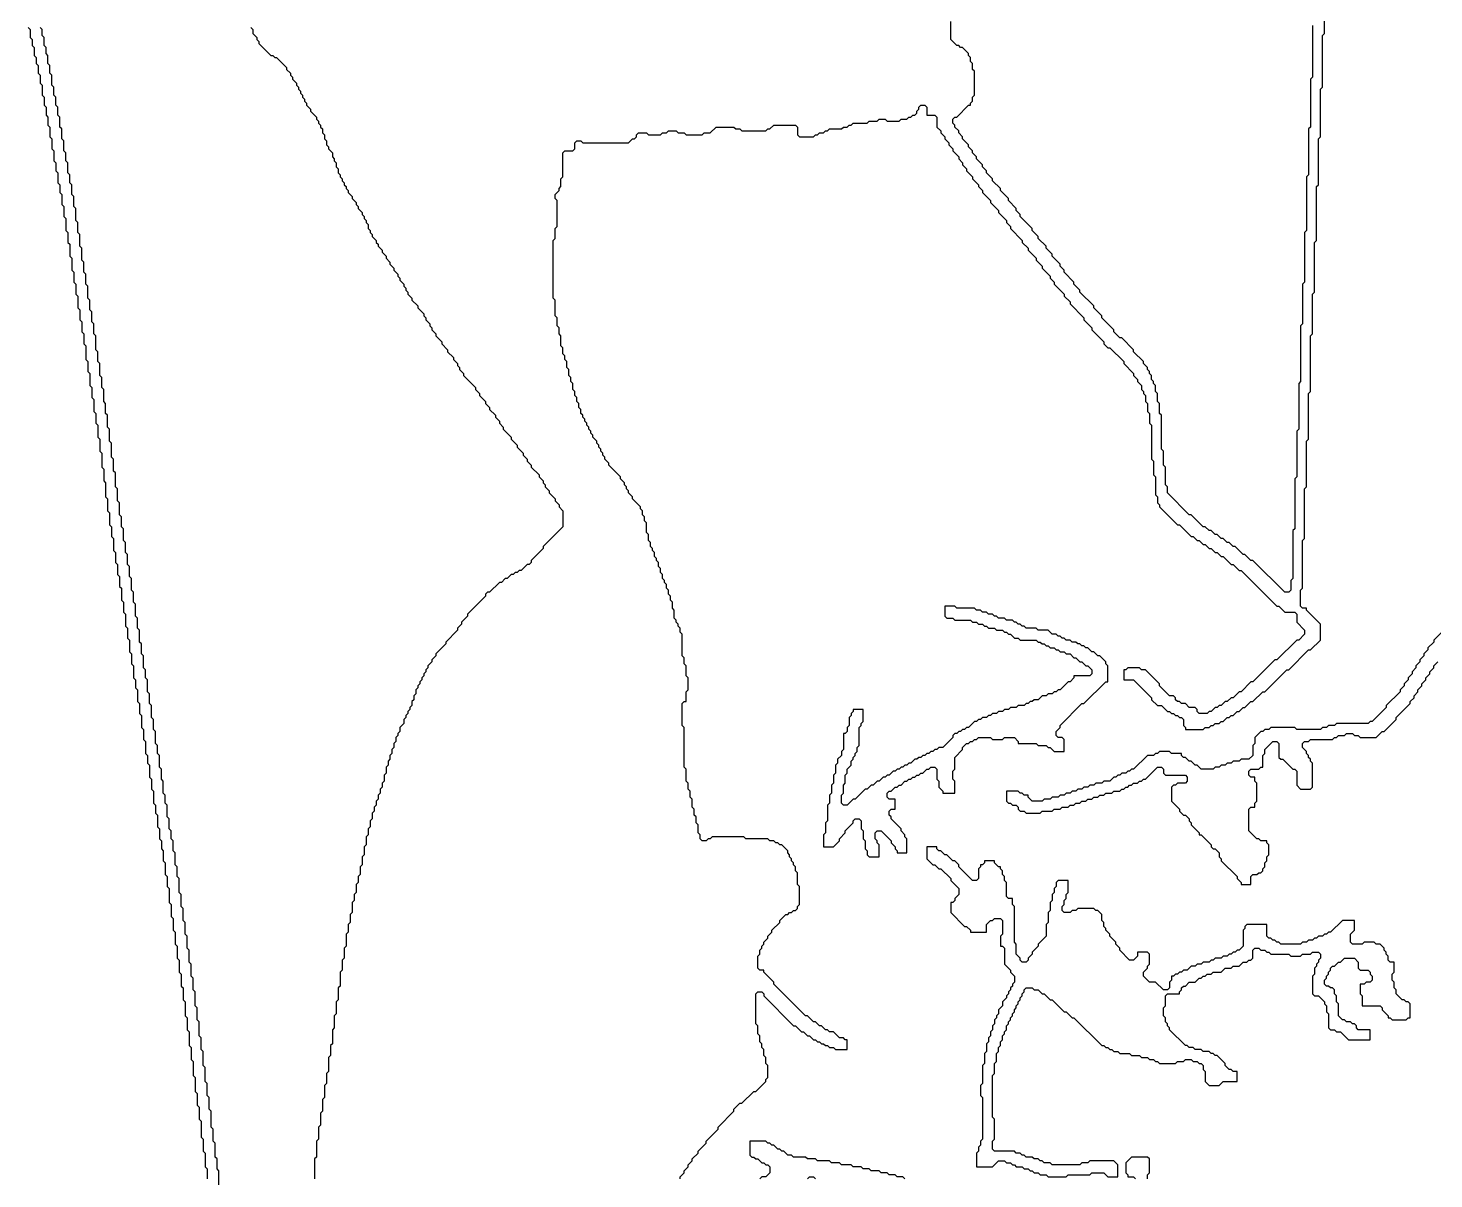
# Model space of a CAD drawing. Header units: metres. Extents: x 0 to 100, y 0 to 127.
# Drawn here: x 58.03 to 75.7, y 20.93 to 35.39 of the extents above; entities that cross this region are included whole.
import ezdxf

# ---------------------------------------------------------------- set-up
doc = ezdxf.new("R2010")
doc.units = ezdxf.units.M

msp = doc.modelspace()

# ---------------------------------------------------------------- linework, layer by layer
for points in [[(66.225, 20.925), (66.225, 20.95), (66.275, 21), (66.275, 21.025), (66.325, 21.075), (66.325, 21.1), (66.375, 21.15), (66.375, 21.175), (66.45, 21.25), (66.45, 21.275), (66.55, 21.375), (66.55, 21.4), (66.7, 21.55), (66.7, 21.575), (66.9, 21.775), (66.9, 21.8), (66.975, 21.875), (67, 21.875), (67.15, 22.025), (67.175, 22.025), (67.3, 22.15), (67.3, 22.175), (67.325, 22.2), (67.325, 22.35), (67.3, 22.375), (67.3, 22.45), (67.275, 22.475), (67.275, 22.55), (67.25, 22.575), (67.25, 22.625), (67.225, 22.65), (67.225, 22.725), (67.2, 22.75), (67.2, 22.85), (67.175, 22.875), (67.175, 23.25), (67.2, 23.275), (67.25, 23.275), (67.275, 23.25), (67.275, 23.225), (67.65, 22.85), (67.675, 22.85), (67.75, 22.775), (67.775, 22.775), (67.825, 22.725), (67.85, 22.725), (67.9, 22.675), (67.925, 22.675), (67.95, 22.65), (67.975, 22.65), (68, 22.625), (68.025, 22.625), (68.05, 22.6), (68.075, 22.6), (68.1, 22.575), (68.15, 22.575), (68.175, 22.55), (68.325, 22.55), (68.325, 22.675), (68.3, 22.675), (68.275, 22.7), (68.225, 22.7), (68.15, 22.775), (68.1, 22.775), (68.075, 22.8), (68.05, 22.8), (68, 22.85), (67.975, 22.85), (67.925, 22.9), (67.9, 22.9), (67.825, 22.975), (67.8, 22.975), (67.4, 23.375), (67.4, 23.4), (67.275, 23.525), (67.275, 23.55), (67.225, 23.55), (67.2, 23.575), (67.2, 23.725), (67.225, 23.75), (67.225, 23.8), (67.25, 23.825), (67.25, 23.85), (67.275, 23.875), (67.275, 23.9), (67.325, 23.95), (67.325, 23.975), (67.375, 24.025), (67.375, 24.05), (67.475, 24.15), (67.475, 24.175), (67.55, 24.25), (67.575, 24.25), (67.6, 24.275), (67.625, 24.275), (67.65, 24.3), (67.675, 24.3), (67.7, 24.325), (67.7, 24.35), (67.725, 24.375), (67.725, 24.6), (67.7, 24.625), (67.7, 24.775), (67.675, 24.8), (67.675, 24.85), (67.65, 24.875), (67.65, 24.9), (67.625, 24.925), (67.625, 24.95), (67.6, 24.975), (67.6, 25), (67.575, 25.025), (67.575, 25.05), (67.5, 25.125), (67.475, 25.125), (67.45, 25.15), (67.425, 25.15), (67.4, 25.175), (67.35, 25.175), (67.325, 25.2), (67.05, 25.2), (67.025, 25.225), (66.625, 25.225), (66.6, 25.2), (66.575, 25.2), (66.55, 25.175), (66.5, 25.175), (66.475, 25.2), (66.475, 25.25), (66.45, 25.275), (66.45, 25.375), (66.425, 25.4), (66.425, 25.475), (66.4, 25.5), (66.4, 25.575), (66.375, 25.6), (66.375, 25.7), (66.35, 25.725), (66.35, 25.8), (66.325, 25.825), (66.325, 25.9), (66.3, 25.925), (66.3, 26.075), (66.275, 26.1), (66.275, 26.6), (66.25, 26.625), (66.25, 26.9), (66.275, 26.925), (66.3, 26.925), (66.3, 27.05), (66.325, 27.075), (66.325, 27.225), (66.3, 27.25), (66.3, 27.375), (66.275, 27.4), (66.275, 27.475), (66.25, 27.5), (66.25, 27.775), (66.225, 27.8), (66.225, 27.85), (66.2, 27.875), (66.2, 27.9), (66.175, 27.925), (66.175, 27.95), (66.15, 27.975), (66.15, 28.075), (66.125, 28.1), (66.125, 28.175), (66.1, 28.2), (66.1, 28.25), (66.075, 28.275), (66.075, 28.325), (66.05, 28.35), (66.05, 28.4), (66.025, 28.425), (66.025, 28.45), (66, 28.475), (66, 28.525), (65.975, 28.55), (65.975, 28.6), (65.95, 28.625), (65.95, 28.675), (65.925, 28.7), (65.925, 28.725), (65.9, 28.75), (65.9, 28.8), (65.875, 28.825), (65.875, 28.85), (65.85, 28.875), (65.85, 28.925), (65.825, 28.95), (65.825, 29.025), (65.8, 29.05), (65.8, 29.175), (65.775, 29.2), (65.775, 29.25), (65.75, 29.275), (65.75, 29.325), (65.725, 29.35), (65.725, 29.375), (65.625, 29.475), (65.625, 29.5), (65.575, 29.55), (65.575, 29.575), (65.55, 29.6), (65.55, 29.625), (65.525, 29.65), (65.525, 29.675), (65.475, 29.725), (65.475, 29.75), (65.325, 29.9), (65.325, 29.925), (65.275, 29.975), (65.275, 30), (65.25, 30.025), (65.25, 30.05), (65.225, 30.075), (65.225, 30.1), (65.2, 30.125), (65.2, 30.15), (65.175, 30.175), (65.175, 30.2), (65.125, 30.25), (65.125, 30.275), (65.1, 30.3), (65.1, 30.325), (65.075, 30.35), (65.075, 30.375), (65.05, 30.4), (65.05, 30.425), (65.025, 30.45), (65.025, 30.475), (65, 30.5), (65, 30.525), (64.975, 30.55), (64.975, 30.6), (64.95, 30.625), (64.95, 30.675), (64.925, 30.7), (64.925, 30.75), (64.9, 30.775), (64.9, 30.825), (64.875, 30.85), (64.875, 30.925), (64.85, 30.95), (64.85, 31), (64.825, 31.025), (64.825, 31.1), (64.8, 31.125), (64.8, 31.2), (64.775, 31.225), (64.775, 31.275), (64.75, 31.3), (64.75, 31.375), (64.725, 31.4), (64.725, 31.525), (64.7, 31.55), (64.7, 31.625), (64.675, 31.65), (64.675, 31.75), (64.65, 31.775), (64.65, 31.975), (64.625, 32), (64.625, 32.725), (64.65, 32.75), (64.65, 32.875), (64.675, 32.9), (64.675, 33.225), (64.65, 33.25), (64.65, 33.3), (64.7, 33.35), (64.7, 33.375), (64.725, 33.4), (64.725, 33.5), (64.75, 33.525), (64.75, 33.825), (64.775, 33.85), (64.875, 33.85), (64.9, 33.875), (64.9, 33.95), (64.925, 33.975), (64.975, 33.975), (65, 33.95), (65.575, 33.95), (65.625, 34), (65.65, 34), (65.675, 34.025), (65.675, 34.05), (65.7, 34.075), (65.8, 34.075), (65.825, 34.05), (65.975, 34.05), (66, 34.075), (66.05, 34.075), (66.075, 34.1), (66.175, 34.1), (66.2, 34.075), (66.275, 34.075), (66.3, 34.05), (66.5, 34.05), (66.525, 34.075), (66.6, 34.075), (66.675, 34.15), (66.9, 34.15), (66.925, 34.125), (66.975, 34.125), (67, 34.1), (67.3, 34.1), (67.325, 34.125), (67.35, 34.125), (67.4, 34.175), (67.675, 34.175), (67.7, 34.15), (67.7, 34.05), (67.725, 34.025), (67.9, 34.025), (67.925, 34.05), (67.95, 34.05), (67.975, 34.075), (68.025, 34.075), (68.05, 34.1), (68.075, 34.1), (68.1, 34.125), (68.25, 34.125), (68.275, 34.15), (68.325, 34.15), (68.35, 34.175), (68.375, 34.175), (68.4, 34.2), (68.575, 34.2), (68.6, 34.225), (68.7, 34.225), (68.725, 34.25), (68.8, 34.25), (68.825, 34.225), (68.975, 34.225), (69, 34.25), (69.075, 34.25), (69.1, 34.275), (69.125, 34.275), (69.15, 34.3), (69.175, 34.3), (69.2, 34.325), (69.2, 34.35), (69.225, 34.375), (69.225, 34.4), (69.25, 34.425), (69.3, 34.425), (69.325, 34.4), (69.325, 34.3), (69.425, 34.3), (69.45, 34.275), (69.45, 34.15), (69.5, 34.1), (69.5, 34.075), (69.55, 34.025), (69.55, 34), (69.6, 33.95), (69.6, 33.925), (69.65, 33.875), (69.65, 33.85), (69.725, 33.775), (69.725, 33.75), (69.775, 33.7), (69.775, 33.675), (69.825, 33.625), (69.825, 33.6), (69.9, 33.525), (69.9, 33.5), (69.975, 33.425), (69.975, 33.4), (70.025, 33.35), (70.025, 33.325), (70.125, 33.225), (70.125, 33.2), (70.225, 33.1), (70.225, 33.075), (70.325, 32.975), (70.325, 32.95), (70.375, 32.9), (70.375, 32.875), (70.525, 32.725), (70.525, 32.7), (70.6, 32.625), (70.6, 32.6), (70.7, 32.5), (70.7, 32.475), (70.775, 32.4), (70.775, 32.375), (70.875, 32.275), (70.875, 32.25), (70.925, 32.2), (70.925, 32.175), (71.05, 32.05), (71.05, 32.025), (71.125, 31.95), (71.125, 31.925), (71.3, 31.75), (71.3, 31.725), (71.4, 31.625), (71.4, 31.6), (71.55, 31.45), (71.55, 31.425), (71.6, 31.375), (71.625, 31.375), (71.8, 31.2), (71.8, 31.175), (71.925, 31.05), (71.925, 31.025), (71.975, 30.975), (71.975, 30.95), (72.025, 30.9), (72.025, 30.85), (72.05, 30.825), (72.05, 30.8), (72.075, 30.775), (72.075, 30.7), (72.1, 30.675), (72.1, 30.575), (72.125, 30.55), (72.125, 30.425), (72.15, 30.4), (72.15, 29.975), (72.175, 29.95), (72.175, 29.775), (72.2, 29.75), (72.2, 29.525), (72.225, 29.5), (72.225, 29.425), (72.25, 29.4), (72.25, 29.375), (72.475, 29.15), (72.5, 29.15), (72.65, 29), (72.675, 29), (72.725, 28.95), (72.75, 28.95), (72.8, 28.9), (72.825, 28.9), (72.875, 28.85), (72.9, 28.85), (72.95, 28.8), (72.975, 28.8), (73.025, 28.75), (73.05, 28.75), (73.15, 28.65), (73.175, 28.65), (73.25, 28.575), (73.275, 28.575), (73.725, 28.125), (73.75, 28.125), (73.825, 28.05), (73.95, 28.05), (73.975, 28.025), (73.975, 27.925), (74.075, 27.825), (74.075, 27.775), (74, 27.7), (73.975, 27.7), (73.725, 27.45), (73.7, 27.45), (73.425, 27.175), (73.4, 27.175), (73.275, 27.05), (73.25, 27.05), (73.175, 26.975), (73.15, 26.975), (73.1, 26.925), (73.075, 26.925), (73.025, 26.875), (73, 26.875), (72.975, 26.85), (72.95, 26.85), (72.9, 26.8), (72.875, 26.8), (72.85, 26.775), (72.75, 26.775), (72.725, 26.8), (72.725, 26.825), (72.7, 26.85), (72.625, 26.85), (72.575, 26.9), (72.525, 26.9), (72.5, 26.925), (72.475, 26.925), (72.45, 26.95), (72.45, 26.975), (72.425, 27), (72.375, 27), (72.25, 27.125), (72.25, 27.15), (72.075, 27.325), (72.025, 27.325), (72, 27.35), (71.85, 27.35), (71.825, 27.325), (71.8, 27.325), (71.8, 27.2), (71.925, 27.2), (72.15, 26.975), (72.15, 26.95), (72.225, 26.875), (72.275, 26.875), (72.35, 26.8), (72.375, 26.8), (72.4, 26.775), (72.425, 26.775), (72.45, 26.75), (72.475, 26.75), (72.5, 26.725), (72.525, 26.725), (72.55, 26.7), (72.55, 26.625), (72.575, 26.6), (72.575, 26.575), (72.8, 26.575), (72.825, 26.6), (72.875, 26.6), (72.9, 26.625), (72.925, 26.625), (72.95, 26.65), (73, 26.65), (73.025, 26.675), (73.05, 26.675), (73.1, 26.725), (73.125, 26.725), (73.15, 26.75), (73.175, 26.75), (73.225, 26.8), (73.25, 26.8), (73.3, 26.85), (73.325, 26.85), (73.4, 26.925), (73.425, 26.925), (73.55, 27.05), (73.575, 27.05), (73.85, 27.325), (73.875, 27.325), (74.125, 27.575), (74.15, 27.575), (74.275, 27.7), (74.275, 27.9), (74.1, 28.075), (74.1, 28.1), (74.05, 28.1), (74.025, 28.125), (74.025, 28.325), (74.05, 28.35), (74.05, 28.95), (74.075, 28.975), (74.075, 29.6), (74.1, 29.625), (74.1, 30.2), (74.125, 30.225), (74.125, 30.8), (74.15, 30.825), (74.15, 31.525), (74.175, 31.55), (74.175, 32.05), (74.2, 32.075), (74.2, 32.7), (74.225, 32.725), (74.225, 33.4), (74.25, 33.425), (74.25, 34), (74.275, 34.025), (74.275, 34.625), (74.3, 34.65), (74.3, 35.3), (74.325, 35.325), (74.325, 36)], [(58.025, 35.4), (58.05, 35.375), (58.05, 35.275), (58.075, 35.25), (58.075, 35.175), (58.1, 35.15), (58.1, 35.05), (58.125, 35.025), (58.125, 34.95), (58.15, 34.925), (58.15, 34.825), (58.175, 34.8), (58.175, 34.7), (58.2, 34.675), (58.2, 34.55), (58.225, 34.525), (58.225, 34.425), (58.25, 34.4), (58.25, 34.3), (58.275, 34.275), (58.275, 34.175), (58.3, 34.15), (58.3, 34.025), (58.325, 34), (58.325, 33.875), (58.35, 33.85), (58.35, 33.725), (58.375, 33.7), (58.375, 33.6), (58.4, 33.575), (58.4, 33.45), (58.425, 33.425), (58.425, 33.325), (58.45, 33.3), (58.45, 33.175), (58.475, 33.15), (58.475, 33.025), (58.5, 33), (58.5, 32.85), (58.525, 32.825), (58.525, 32.7), (58.55, 32.675), (58.55, 32.525), (58.575, 32.5), (58.575, 32.35), (58.6, 32.325), (58.6, 32.2), (58.625, 32.175), (58.625, 32.05), (58.65, 32.025), (58.65, 31.875), (58.675, 31.85), (58.675, 31.725), (58.7, 31.7), (58.7, 31.575), (58.725, 31.55), (58.725, 31.425), (58.75, 31.4), (58.75, 31.225), (58.775, 31.2), (58.775, 31.075), (58.8, 31.05), (58.8, 30.9), (58.825, 30.875), (58.825, 30.75), (58.85, 30.725), (58.85, 30.575), (58.875, 30.55), (58.875, 30.425), (58.9, 30.4), (58.9, 30.25), (58.925, 30.225), (58.925, 30.075), (58.95, 30.05), (58.95, 29.875), (58.975, 29.85), (58.975, 29.7), (59, 29.675), (59, 29.5), (59.025, 29.475), (59.025, 29.325), (59.05, 29.3), (59.05, 29.15), (59.075, 29.125), (59.075, 29), (59.1, 28.975), (59.1, 28.825), (59.125, 28.8), (59.125, 28.675), (59.15, 28.65), (59.15, 28.525), (59.175, 28.5), (59.175, 28.375), (59.2, 28.35), (59.2, 28.2), (59.225, 28.175), (59.225, 28.05), (59.25, 28.025), (59.25, 27.875), (59.275, 27.85), (59.275, 27.725), (59.3, 27.7), (59.3, 27.55), (59.325, 27.525), (59.325, 27.4), (59.35, 27.375), (59.35, 27.225), (59.375, 27.2), (59.375, 27.1), (59.4, 27.075), (59.4, 26.925), (59.425, 26.9), (59.425, 26.775), (59.45, 26.75), (59.45, 26.6), (59.475, 26.575), (59.475, 26.45), (59.5, 26.425), (59.5, 26.275), (59.525, 26.25), (59.525, 26.15), (59.55, 26.125), (59.55, 25.975), (59.575, 25.95), (59.575, 25.825), (59.6, 25.8), (59.6, 25.65), (59.625, 25.625), (59.625, 25.525), (59.65, 25.5), (59.65, 25.35), (59.675, 25.325), (59.675, 25.2), (59.7, 25.175), (59.7, 25.075), (59.725, 25.05), (59.725, 24.925), (59.75, 24.9), (59.75, 24.75), (59.775, 24.725), (59.775, 24.6), (59.8, 24.575), (59.8, 24.4), (59.825, 24.375), (59.825, 24.225), (59.85, 24.2), (59.85, 24.05), (59.875, 24.025), (59.875, 23.875), (59.9, 23.85), (59.9, 23.7), (59.925, 23.675), (59.925, 23.525), (59.95, 23.5), (59.95, 23.35), (59.975, 23.325), (59.975, 23.175), (60, 23.15), (60, 22.975), (60.025, 22.95), (60.025, 22.8), (60.05, 22.775), (60.05, 22.6), (60.075, 22.575), (60.075, 22.425), (60.1, 22.4), (60.1, 22.225), (60.125, 22.2), (60.125, 22.025), (60.15, 22), (60.15, 21.85), (60.175, 21.825), (60.175, 21.675), (60.2, 21.65), (60.2, 21.45), (60.225, 21.425), (60.225, 21.275), (60.25, 21.25), (60.25, 21.075), (60.275, 21.05), (60.275, 20.925)], [(60.425, 20.85), (60.425, 21.025), (60.4, 21.05), (60.4, 21.175), (60.375, 21.2), (60.375, 21.375), (60.35, 21.4), (60.35, 21.55), (60.325, 21.575), (60.325, 21.775), (60.3, 21.8), (60.3, 21.95), (60.275, 21.975), (60.275, 22.125), (60.25, 22.15), (60.25, 22.325), (60.225, 22.35), (60.225, 22.525), (60.2, 22.55), (60.2, 22.7), (60.175, 22.725), (60.175, 22.9), (60.15, 22.925), (60.15, 23.075), (60.125, 23.1), (60.125, 23.275), (60.1, 23.3), (60.1, 23.45), (60.075, 23.475), (60.075, 23.625), (60.05, 23.65), (60.05, 23.8), (60.025, 23.825), (60.025, 23.975), (60, 24), (60, 24.15), (59.975, 24.175), (59.975, 24.325), (59.95, 24.35), (59.95, 24.5), (59.925, 24.525), (59.925, 24.7), (59.9, 24.725), (59.9, 24.85), (59.875, 24.875), (59.875, 25.025), (59.85, 25.05), (59.85, 25.175), (59.825, 25.2), (59.825, 25.3), (59.8, 25.325), (59.8, 25.45), (59.775, 25.475), (59.775, 25.625), (59.75, 25.65), (59.75, 25.75), (59.725, 25.775), (59.725, 25.925), (59.7, 25.95), (59.7, 26.075), (59.675, 26.1), (59.675, 26.25), (59.65, 26.275), (59.65, 26.375), (59.625, 26.4), (59.625, 26.55), (59.6, 26.575), (59.6, 26.7), (59.575, 26.725), (59.575, 26.875), (59.55, 26.9), (59.55, 27.025), (59.525, 27.05), (59.525, 27.2), (59.5, 27.225), (59.5, 27.325), (59.475, 27.35), (59.475, 27.5), (59.45, 27.525), (59.45, 27.65), (59.425, 27.675), (59.425, 27.825), (59.4, 27.85), (59.4, 27.975), (59.375, 28), (59.375, 28.15), (59.35, 28.175), (59.35, 28.3), (59.325, 28.325), (59.325, 28.475), (59.3, 28.5), (59.3, 28.625), (59.275, 28.65), (59.275, 28.775), (59.25, 28.8), (59.25, 28.925), (59.225, 28.95), (59.225, 29.1), (59.2, 29.125), (59.2, 29.25), (59.175, 29.275), (59.175, 29.425), (59.15, 29.45), (59.15, 29.6), (59.125, 29.625), (59.125, 29.8), (59.1, 29.825), (59.1, 29.975), (59.075, 30), (59.075, 30.175), (59.05, 30.2), (59.05, 30.35), (59.025, 30.375), (59.025, 30.525), (59, 30.55), (59, 30.675), (58.975, 30.7), (58.975, 30.85), (58.95, 30.875), (58.95, 31), (58.925, 31.025), (58.925, 31.175), (58.9, 31.2), (58.9, 31.325), (58.875, 31.35), (58.875, 31.525), (58.85, 31.55), (58.85, 31.675), (58.825, 31.7), (58.825, 31.825), (58.8, 31.85), (58.8, 31.975), (58.775, 32), (58.775, 32.15), (58.75, 32.175), (58.75, 32.3), (58.725, 32.325), (58.725, 32.45), (58.7, 32.475), (58.7, 32.625), (58.675, 32.65), (58.675, 32.8), (58.65, 32.825), (58.65, 32.95), (58.625, 32.975), (58.625, 33.125), (58.6, 33.15), (58.6, 33.275), (58.575, 33.3), (58.575, 33.425), (58.55, 33.45), (58.55, 33.55), (58.525, 33.575), (58.525, 33.7), (58.5, 33.725), (58.5, 33.825), (58.475, 33.85), (58.475, 33.975), (58.45, 34), (58.45, 34.125), (58.425, 34.15), (58.425, 34.275), (58.4, 34.3), (58.4, 34.4), (58.375, 34.425), (58.375, 34.525), (58.35, 34.55), (58.35, 34.65), (58.325, 34.675), (58.325, 34.8), (58.3, 34.825), (58.3, 34.925), (58.275, 34.95), (58.275, 35.05), (58.25, 35.075), (58.25, 35.15), (58.225, 35.175), (58.225, 35.275), (58.2, 35.3), (58.2, 35.375), (58.175, 35.4)], [(60.825, 35.4), (60.85, 35.375), (60.85, 35.325), (60.9, 35.275), (60.9, 35.25), (60.925, 35.225), (60.925, 35.2), (61.075, 35.05), (61.1, 35.05), (61.125, 35.025), (61.15, 35.025), (61.275, 34.9), (61.275, 34.875), (61.325, 34.825), (61.325, 34.8), (61.35, 34.775), (61.35, 34.75), (61.4, 34.7), (61.4, 34.675), (61.425, 34.65), (61.425, 34.625), (61.45, 34.6), (61.45, 34.575), (61.475, 34.55), (61.475, 34.525), (61.5, 34.5), (61.5, 34.475), (61.525, 34.45), (61.525, 34.425), (61.575, 34.375), (61.575, 34.35), (61.65, 34.275), (61.65, 34.25), (61.675, 34.225), (61.675, 34.2), (61.7, 34.175), (61.7, 34.15), (61.725, 34.125), (61.725, 34.075), (61.75, 34.05), (61.75, 34), (61.775, 33.975), (61.775, 33.925), (61.8, 33.9), (61.8, 33.875), (61.85, 33.825), (61.85, 33.775), (61.875, 33.75), (61.875, 33.725), (61.9, 33.7), (61.9, 33.65), (61.925, 33.625), (61.925, 33.575), (61.95, 33.55), (61.95, 33.525), (61.975, 33.5), (61.975, 33.475), (62, 33.45), (62, 33.425), (62.025, 33.4), (62.025, 33.375), (62.05, 33.35), (62.05, 33.325), (62.1, 33.275), (62.1, 33.25), (62.15, 33.2), (62.15, 33.175), (62.175, 33.15), (62.175, 33.125), (62.225, 33.075), (62.225, 33.05), (62.25, 33.025), (62.25, 33), (62.275, 32.975), (62.275, 32.95), (62.3, 32.925), (62.3, 32.875), (62.325, 32.85), (62.325, 32.825), (62.35, 32.8), (62.35, 32.775), (62.4, 32.725), (62.4, 32.7), (62.425, 32.675), (62.425, 32.65), (62.475, 32.6), (62.475, 32.575), (62.525, 32.525), (62.525, 32.5), (62.575, 32.45), (62.575, 32.425), (62.625, 32.375), (62.625, 32.35), (62.675, 32.3), (62.675, 32.275), (62.7, 32.25), (62.7, 32.225), (62.75, 32.175), (62.75, 32.15), (62.775, 32.125), (62.775, 32.1), (62.8, 32.075), (62.8, 32.05), (62.85, 32), (62.85, 31.975), (62.925, 31.9), (62.925, 31.875), (63, 31.8), (63, 31.775), (63.025, 31.75), (63.025, 31.725), (63.075, 31.675), (63.075, 31.65), (63.1, 31.625), (63.1, 31.6), (63.15, 31.55), (63.15, 31.525), (63.225, 31.45), (63.225, 31.425), (63.3, 31.35), (63.3, 31.325), (63.375, 31.25), (63.375, 31.225), (63.425, 31.175), (63.425, 31.15), (63.45, 31.125), (63.45, 31.1), (63.5, 31.05), (63.5, 31.025), (63.65, 30.875), (63.65, 30.85), (63.7, 30.8), (63.7, 30.775), (63.775, 30.7), (63.775, 30.675), (63.825, 30.625), (63.825, 30.6), (63.9, 30.525), (63.9, 30.5), (63.95, 30.45), (63.95, 30.425), (64, 30.375), (64, 30.35), (64.1, 30.25), (64.1, 30.225), (64.175, 30.15), (64.175, 30.125), (64.25, 30.05), (64.25, 30.025), (64.3, 29.975), (64.3, 29.95), (64.35, 29.9), (64.35, 29.875), (64.45, 29.775), (64.45, 29.75), (64.5, 29.7), (64.5, 29.675), (64.525, 29.65), (64.525, 29.625), (64.575, 29.575), (64.575, 29.55), (64.65, 29.475), (64.65, 29.45), (64.7, 29.4), (64.7, 29.375), (64.75, 29.325), (64.75, 29.125), (64.5, 28.875), (64.5, 28.85), (64.35, 28.7), (64.35, 28.675), (64.325, 28.65), (64.3, 28.65), (64.225, 28.575), (64.2, 28.575), (64.175, 28.55), (64.15, 28.55), (64.125, 28.525), (64.1, 28.525), (64.05, 28.475), (64.025, 28.475), (63.975, 28.425), (63.95, 28.425), (63.825, 28.3), (63.8, 28.3), (63.775, 28.275), (63.775, 28.25), (63.55, 28.025), (63.55, 28), (63.475, 27.925), (63.475, 27.9), (63.425, 27.85), (63.425, 27.825), (63.275, 27.675), (63.275, 27.65), (63.15, 27.525), (63.15, 27.5), (63.1, 27.45), (63.1, 27.425), (63.05, 27.375), (63.05, 27.35), (63.025, 27.325), (63.025, 27.3), (63, 27.275), (63, 27.25), (62.975, 27.225), (62.975, 27.2), (62.95, 27.175), (62.95, 27.15), (62.925, 27.125), (62.925, 27.1), (62.9, 27.075), (62.9, 27.025), (62.875, 27), (62.875, 26.95), (62.85, 26.925), (62.85, 26.875), (62.825, 26.85), (62.825, 26.825), (62.8, 26.8), (62.8, 26.775), (62.775, 26.75), (62.775, 26.725), (62.75, 26.7), (62.75, 26.65), (62.7, 26.6), (62.7, 26.55), (62.675, 26.525), (62.675, 26.5), (62.65, 26.475), (62.65, 26.425), (62.625, 26.4), (62.625, 26.35), (62.6, 26.325), (62.6, 26.275), (62.575, 26.25), (62.575, 26.2), (62.55, 26.175), (62.55, 26.125), (62.525, 26.1), (62.525, 26.025), (62.5, 26), (62.5, 25.925), (62.475, 25.9), (62.475, 25.85), (62.45, 25.825), (62.45, 25.775), (62.425, 25.75), (62.425, 25.7), (62.4, 25.675), (62.4, 25.625), (62.375, 25.6), (62.375, 25.55), (62.35, 25.525), (62.35, 25.45), (62.325, 25.425), (62.325, 25.35), (62.3, 25.325), (62.3, 25.25), (62.275, 25.225), (62.275, 25.125), (62.25, 25.1), (62.25, 25), (62.225, 24.975), (62.225, 24.875), (62.2, 24.85), (62.2, 24.75), (62.175, 24.725), (62.175, 24.65), (62.15, 24.625), (62.15, 24.525), (62.125, 24.5), (62.125, 24.425), (62.1, 24.4), (62.1, 24.275), (62.075, 24.25), (62.075, 24.15), (62.05, 24.125), (62.05, 24.025), (62.025, 24), (62.025, 23.85), (62, 23.825), (62, 23.7), (61.975, 23.675), (61.975, 23.55), (61.95, 23.525), (61.95, 23.35), (61.925, 23.325), (61.925, 23.175), (61.9, 23.15), (61.9, 23), (61.875, 22.975), (61.875, 22.825), (61.85, 22.8), (61.85, 22.625), (61.825, 22.6), (61.825, 22.475), (61.8, 22.45), (61.8, 22.275), (61.775, 22.25), (61.775, 22.125), (61.75, 22.1), (61.75, 21.95), (61.725, 21.925), (61.725, 21.775), (61.7, 21.75), (61.7, 21.6), (61.675, 21.575), (61.675, 21.425), (61.65, 21.4), (61.65, 21.2), (61.625, 21.175), (61.625, 20.925)], [(74.175, 35.425), (74.175, 34.775), (74.15, 34.75), (74.15, 34.15), (74.125, 34.125), (74.125, 33.55), (74.1, 33.525), (74.1, 32.85), (74.075, 32.825), (74.075, 32.2), (74.05, 32.175), (74.05, 31.675), (74.025, 31.65), (74.025, 30.95), (74, 30.925), (74, 30.35), (73.975, 30.325), (73.975, 29.75), (73.95, 29.725), (73.95, 29.1), (73.925, 29.075), (73.925, 28.475), (73.9, 28.45), (73.9, 28.325), (73.875, 28.3), (73.825, 28.3), (73.425, 28.7), (73.4, 28.7), (73.325, 28.775), (73.3, 28.775), (73.2, 28.875), (73.175, 28.875), (73.125, 28.925), (73.1, 28.925), (73.05, 28.975), (73.025, 28.975), (72.975, 29.025), (72.95, 29.025), (72.9, 29.075), (72.875, 29.075), (72.825, 29.125), (72.8, 29.125), (72.65, 29.275), (72.625, 29.275), (72.35, 29.55), (72.35, 29.625), (72.325, 29.65), (72.325, 29.875), (72.3, 29.9), (72.3, 30.075), (72.275, 30.1), (72.275, 30.525), (72.25, 30.55), (72.25, 30.675), (72.225, 30.7), (72.225, 30.8), (72.2, 30.825), (72.2, 30.9), (72.175, 30.925), (72.175, 30.95), (72.15, 30.975), (72.15, 31.025), (72.125, 31.05), (72.125, 31.075), (72.1, 31.1), (72.1, 31.125), (72.05, 31.175), (72.05, 31.2), (71.925, 31.325), (71.925, 31.35), (71.775, 31.5), (71.75, 31.5), (71.675, 31.575), (71.675, 31.6), (71.525, 31.75), (71.525, 31.775), (71.425, 31.875), (71.425, 31.9), (71.25, 32.075), (71.25, 32.1), (71.175, 32.175), (71.175, 32.2), (71.05, 32.325), (71.05, 32.35), (71, 32.4), (71, 32.425), (70.9, 32.525), (70.9, 32.55), (70.825, 32.625), (70.825, 32.65), (70.725, 32.75), (70.725, 32.775), (70.65, 32.85), (70.65, 32.875), (70.5, 33.025), (70.5, 33.05), (70.45, 33.1), (70.45, 33.125), (70.35, 33.225), (70.35, 33.25), (70.25, 33.35), (70.25, 33.375), (70.15, 33.475), (70.15, 33.5), (70.075, 33.575), (70.075, 33.6), (70.025, 33.65), (70.025, 33.675), (69.95, 33.75), (69.95, 33.775), (69.9, 33.825), (69.9, 33.85), (69.85, 33.9), (69.85, 33.925), (69.775, 34), (69.775, 34.025), (69.725, 34.075), (69.725, 34.1), (69.675, 34.15), (69.675, 34.175), (69.65, 34.2), (69.65, 34.25), (69.675, 34.275), (69.7, 34.275), (69.85, 34.425), (69.875, 34.425), (69.875, 34.45), (69.9, 34.475), (69.9, 34.525), (69.925, 34.55), (69.925, 34.85), (69.9, 34.875), (69.9, 34.95), (69.875, 34.975), (69.875, 35.025), (69.85, 35.05), (69.85, 35.075), (69.775, 35.15), (69.75, 35.15), (69.725, 35.175), (69.7, 35.175), (69.625, 35.25), (69.625, 35.475)], [(76, 28), (75.7, 27.7), (75.7, 27.675), (75.625, 27.6), (75.625, 27.575), (75.575, 27.525), (75.575, 27.5), (75.525, 27.45), (75.525, 27.425), (75.475, 27.375), (75.475, 27.35), (75.425, 27.3), (75.425, 27.275), (75.375, 27.225), (75.375, 27.2), (75.325, 27.15), (75.325, 27.125), (75.275, 27.075), (75.275, 27.05), (75.1, 26.875), (75.1, 26.85), (74.925, 26.675), (74.9, 26.675), (74.875, 26.65), (74.475, 26.65), (74.45, 26.625), (74.375, 26.625), (74.35, 26.6), (74.3, 26.6), (74.275, 26.575), (73.975, 26.575), (73.95, 26.6), (73.65, 26.6), (73.625, 26.575), (73.575, 26.575), (73.55, 26.55), (73.525, 26.55), (73.45, 26.475), (73.45, 26.4), (73.425, 26.375), (73.425, 26.25), (73.375, 26.2), (73.275, 26.2), (73.25, 26.175), (73.175, 26.175), (73.15, 26.15), (73.1, 26.15), (73.075, 26.125), (73.025, 26.125), (73, 26.1), (72.95, 26.1), (72.925, 26.075), (72.775, 26.075), (72.725, 26.125), (72.7, 26.125), (72.65, 26.175), (72.625, 26.175), (72.575, 26.225), (72.55, 26.225), (72.525, 26.25), (72.525, 26.275), (72.4, 26.275), (72.375, 26.3), (72.25, 26.3), (72.225, 26.275), (72.2, 26.275), (72.175, 26.25), (72.1, 26.25), (71.925, 26.075), (71.9, 26.075), (71.875, 26.05), (71.85, 26.05), (71.825, 26.025), (71.775, 26.025), (71.75, 26), (71.725, 26), (71.7, 25.975), (71.675, 25.975), (71.625, 25.925), (71.55, 25.925), (71.525, 25.9), (71.45, 25.9), (71.425, 25.875), (71.375, 25.875), (71.35, 25.85), (71.3, 25.85), (71.275, 25.825), (71.225, 25.825), (71.2, 25.8), (71.15, 25.8), (71.125, 25.775), (71.075, 25.775), (71.05, 25.75), (71, 25.75), (70.975, 25.725), (70.9, 25.725), (70.875, 25.7), (70.8, 25.7), (70.775, 25.675), (70.65, 25.675), (70.6, 25.725), (70.6, 25.75), (70.55, 25.75), (70.525, 25.775), (70.5, 25.775), (70.475, 25.8), (70.325, 25.8), (70.325, 25.675), (70.35, 25.65), (70.375, 25.65), (70.4, 25.625), (70.45, 25.625), (70.475, 25.6), (70.475, 25.575), (70.5, 25.55), (70.55, 25.55), (70.575, 25.525), (70.75, 25.525), (70.775, 25.55), (70.9, 25.55), (70.925, 25.575), (71, 25.575), (71.025, 25.6), (71.1, 25.6), (71.125, 25.625), (71.175, 25.625), (71.2, 25.65), (71.25, 25.65), (71.275, 25.675), (71.325, 25.675), (71.35, 25.7), (71.4, 25.7), (71.425, 25.725), (71.475, 25.725), (71.5, 25.75), (71.55, 25.75), (71.575, 25.775), (71.65, 25.775), (71.675, 25.8), (71.75, 25.8), (71.775, 25.825), (71.8, 25.825), (71.825, 25.85), (71.85, 25.85), (71.875, 25.875), (71.9, 25.875), (71.925, 25.9), (71.975, 25.9), (72, 25.925), (72.025, 25.925), (72.05, 25.95), (72.075, 25.95), (72.225, 26.1), (72.275, 26.1), (72.3, 26.075), (72.3, 26.025), (72.325, 26), (72.575, 26), (72.6, 25.975), (72.6, 25.925), (72.575, 25.9), (72.475, 25.9), (72.45, 25.875), (72.425, 25.875), (72.4, 25.85), (72.4, 25.675), (72.5, 25.575), (72.5, 25.55), (72.55, 25.5), (72.575, 25.5), (72.625, 25.45), (72.625, 25.425), (72.65, 25.4), (72.65, 25.375), (72.75, 25.275), (72.75, 25.25), (72.775, 25.25), (72.9, 25.125), (72.9, 25.1), (72.925, 25.075), (72.95, 25.075), (73, 25.025), (73, 24.975), (73.025, 24.95), (73.025, 24.925), (73.225, 24.725), (73.225, 24.7), (73.275, 24.65), (73.275, 24.625), (73.4, 24.625), (73.4, 24.725), (73.425, 24.75), (73.475, 24.75), (73.5, 24.775), (73.525, 24.775), (73.55, 24.8), (73.55, 24.825), (73.575, 24.85), (73.575, 24.9), (73.6, 24.925), (73.6, 24.975), (73.625, 25), (73.625, 25.125), (73.6, 25.15), (73.6, 25.175), (73.525, 25.175), (73.5, 25.2), (73.475, 25.2), (73.375, 25.3), (73.375, 25.575), (73.4, 25.6), (73.45, 25.6), (73.45, 25.65), (73.475, 25.675), (73.475, 25.9), (73.45, 25.925), (73.45, 25.975), (73.4, 25.975), (73.375, 26), (73.375, 26.05), (73.4, 26.075), (73.5, 26.075), (73.525, 26.1), (73.55, 26.1), (73.55, 26.25), (73.575, 26.275), (73.575, 26.325), (73.675, 26.425), (73.725, 26.425), (73.75, 26.4), (73.75, 26.225), (73.775, 26.2), (73.8, 26.2), (73.925, 26.075), (73.95, 26.075), (73.975, 26.05), (73.975, 25.875), (74.025, 25.825), (74.15, 25.825), (74.175, 25.85), (74.175, 26.15), (74.15, 26.175), (74.15, 26.2), (74.125, 26.225), (74.125, 26.25), (74.1, 26.275), (74.1, 26.3), (74.05, 26.35), (74.05, 26.4), (74.075, 26.425), (74.125, 26.425), (74.15, 26.45), (74.425, 26.45), (74.45, 26.475), (74.475, 26.475), (74.5, 26.5), (74.575, 26.5), (74.6, 26.525), (74.675, 26.525), (74.7, 26.5), (74.75, 26.5), (74.775, 26.475), (74.975, 26.475), (75.05, 26.55), (75.075, 26.55), (75.225, 26.7), (75.225, 26.725), (75.4, 26.9), (75.4, 26.925), (75.45, 26.975), (75.45, 27), (75.5, 27.05), (75.5, 27.075), (75.55, 27.125), (75.55, 27.15), (75.6, 27.2), (75.6, 27.225), (75.65, 27.275), (75.65, 27.3), (75.7, 27.35), (75.7, 27.375), (75.75, 27.425)], [(69.05, 20.925), (69.025, 20.95), (68.95, 20.95), (68.925, 20.975), (68.85, 20.975), (68.825, 21), (68.75, 21), (68.725, 21.025), (68.625, 21.025), (68.6, 21.05), (68.525, 21.05), (68.5, 21.075), (68.4, 21.075), (68.375, 21.1), (68.25, 21.1), (68.225, 21.125), (68.125, 21.125), (68.1, 21.15), (67.95, 21.15), (67.925, 21.175), (67.825, 21.175), (67.8, 21.2), (67.65, 21.2), (67.625, 21.225), (67.575, 21.225), (67.525, 21.275), (67.5, 21.275), (67.475, 21.3), (67.45, 21.3), (67.4, 21.35), (67.375, 21.35), (67.35, 21.375), (67.325, 21.375), (67.3, 21.4), (67.1, 21.4), (67.1, 21.225), (67.125, 21.2), (67.15, 21.2), (67.175, 21.175), (67.2, 21.175), (67.25, 21.125), (67.275, 21.125), (67.3, 21.1), (67.325, 21.1), (67.35, 21.075), (67.35, 21), (67.3, 20.95), (67.25, 20.95), (67.225, 20.925)], [(72.1, 20.925), (72.1, 20.975), (72.125, 21), (72.125, 21.175), (72.1, 21.2), (71.9, 21.2), (71.825, 21.125), (71.825, 21), (71.85, 20.975), (71.85, 20.95), (71.925, 20.95), (71.95, 20.925)], [(67.825, 20.925), (67.85, 20.95), (67.9, 20.95), (67.925, 20.925)]]:
    msp.add_lwpolyline(points)
for points in [[(69.55, 28.125), (69.55, 28), (69.575, 27.975), (69.65, 27.975), (69.675, 27.95), (69.875, 27.95), (69.9, 27.925), (69.95, 27.925), (69.975, 27.9), (70.025, 27.9), (70.05, 27.875), (70.075, 27.875), (70.1, 27.85), (70.175, 27.85), (70.2, 27.825), (70.275, 27.825), (70.3, 27.8), (70.325, 27.8), (70.35, 27.775), (70.375, 27.775), (70.425, 27.725), (70.475, 27.725), (70.5, 27.7), (70.7, 27.7), (70.725, 27.675), (70.75, 27.675), (70.775, 27.65), (70.8, 27.65), (70.825, 27.625), (70.85, 27.625), (70.875, 27.6), (70.925, 27.6), (70.95, 27.575), (70.975, 27.575), (71, 27.55), (71.05, 27.55), (71.075, 27.525), (71.125, 27.525), (71.175, 27.475), (71.2, 27.475), (71.25, 27.425), (71.275, 27.425), (71.325, 27.375), (71.35, 27.375), (71.4, 27.325), (71.4, 27.275), (71.375, 27.25), (71.175, 27.25), (71.175, 27.225), (71.125, 27.175), (71.1, 27.175), (71, 27.075), (70.975, 27.075), (70.95, 27.05), (70.925, 27.05), (70.9, 27.025), (70.85, 27.025), (70.825, 27), (70.775, 27), (70.725, 26.95), (70.675, 26.95), (70.65, 26.925), (70.625, 26.925), (70.6, 26.9), (70.575, 26.9), (70.55, 26.875), (70.475, 26.875), (70.45, 26.85), (70.375, 26.85), (70.35, 26.825), (70.3, 26.825), (70.275, 26.8), (70.225, 26.8), (70.2, 26.775), (70.15, 26.775), (70.125, 26.75), (70.1, 26.75), (70.075, 26.725), (70.025, 26.725), (70, 26.7), (69.975, 26.7), (69.95, 26.675), (69.925, 26.675), (69.85, 26.6), (69.825, 26.6), (69.8, 26.575), (69.775, 26.575), (69.75, 26.55), (69.725, 26.55), (69.7, 26.525), (69.675, 26.525), (69.65, 26.5), (69.65, 26.475), (69.525, 26.35), (69.475, 26.35), (69.45, 26.325), (69.425, 26.325), (69.4, 26.3), (69.375, 26.3), (69.35, 26.275), (69.325, 26.275), (69.3, 26.25), (69.275, 26.25), (69.25, 26.225), (69.225, 26.225), (69.2, 26.2), (69.175, 26.2), (69.125, 26.15), (69.1, 26.15), (69.075, 26.125), (69.05, 26.125), (69.025, 26.1), (69, 26.1), (68.975, 26.075), (68.95, 26.075), (68.925, 26.05), (68.9, 26.05), (68.85, 26), (68.825, 26), (68.8, 25.975), (68.775, 25.975), (68.725, 25.925), (68.7, 25.925), (68.65, 25.875), (68.625, 25.875), (68.575, 25.825), (68.55, 25.825), (68.425, 25.7), (68.4, 25.7), (68.325, 25.625), (68.275, 25.625), (68.25, 25.65), (68.25, 25.75), (68.275, 25.775), (68.275, 25.875), (68.3, 25.9), (68.3, 26), (68.325, 26.025), (68.325, 26.075), (68.375, 26.125), (68.375, 26.175), (68.4, 26.2), (68.4, 26.225), (68.425, 26.25), (68.425, 26.275), (68.45, 26.3), (68.45, 26.35), (68.475, 26.375), (68.475, 26.6), (68.5, 26.625), (68.5, 26.65), (68.525, 26.675), (68.525, 26.825), (68.4, 26.825), (68.4, 26.8), (68.375, 26.775), (68.375, 26.75), (68.35, 26.725), (68.35, 26.625), (68.325, 26.6), (68.325, 26.55), (68.3, 26.525), (68.275, 26.525), (68.275, 26.325), (68.25, 26.3), (68.25, 26.25), (68.2, 26.2), (68.2, 26.15), (68.175, 26.125), (68.175, 26.025), (68.15, 26), (68.15, 25.9), (68.125, 25.875), (68.125, 25.775), (68.1, 25.75), (68.1, 25.65), (68.075, 25.625), (68.075, 25.425), (68.05, 25.4), (68.05, 25.275), (68.025, 25.25), (68.025, 25.1), (68.15, 25.1), (68.225, 25.175), (68.225, 25.2), (68.3, 25.275), (68.3, 25.3), (68.4, 25.4), (68.4, 25.425), (68.425, 25.45), (68.475, 25.45), (68.5, 25.425), (68.5, 25.325), (68.525, 25.3), (68.525, 25.2), (68.55, 25.175), (68.55, 25.075), (68.575, 25.05), (68.575, 25), (68.6, 24.975), (68.725, 24.975), (68.725, 25.125), (68.7, 25.15), (68.7, 25.175), (68.675, 25.2), (68.675, 25.275), (68.7, 25.3), (68.75, 25.3), (68.875, 25.175), (68.875, 25.15), (68.925, 25.1), (68.925, 25.075), (68.95, 25.05), (68.95, 25.025), (69.075, 25.025), (69.075, 25.2), (69.05, 25.225), (69.05, 25.25), (69, 25.3), (69, 25.325), (68.875, 25.45), (68.875, 25.475), (68.85, 25.5), (68.85, 25.55), (68.875, 25.575), (68.925, 25.575), (68.925, 25.7), (68.85, 25.7), (68.825, 25.725), (68.825, 25.775), (68.85, 25.8), (68.875, 25.8), (68.925, 25.85), (68.95, 25.85), (68.975, 25.875), (69, 25.875), (69.05, 25.925), (69.075, 25.925), (69.1, 25.95), (69.125, 25.95), (69.15, 25.975), (69.175, 25.975), (69.2, 26), (69.225, 26), (69.25, 26.025), (69.275, 26.025), (69.325, 26.075), (69.35, 26.075), (69.375, 26.1), (69.425, 26.1), (69.45, 26.075), (69.45, 25.95), (69.475, 25.925), (69.475, 25.85), (69.525, 25.8), (69.525, 25.775), (69.675, 25.775), (69.675, 25.925), (69.65, 25.95), (69.65, 26.05), (69.675, 26.075), (69.675, 26.225), (69.775, 26.325), (69.775, 26.35), (69.825, 26.4), (69.85, 26.4), (69.875, 26.425), (69.9, 26.425), (69.925, 26.45), (69.95, 26.45), (69.975, 26.475), (70.125, 26.475), (70.15, 26.45), (70.275, 26.45), (70.3, 26.475), (70.425, 26.475), (70.475, 26.425), (70.475, 26.4), (70.7, 26.4), (70.725, 26.375), (70.825, 26.375), (70.85, 26.35), (70.875, 26.35), (70.925, 26.3), (71.05, 26.3), (71.05, 26.45), (71.025, 26.475), (70.975, 26.475), (70.95, 26.5), (70.95, 26.55), (71, 26.6), (71, 26.625), (71.275, 26.9), (71.3, 26.9), (71.575, 27.175), (71.6, 27.175), (71.6, 27.375), (71.575, 27.4), (71.575, 27.425), (71.5, 27.5), (71.475, 27.5), (71.425, 27.55), (71.4, 27.55), (71.35, 27.6), (71.325, 27.6), (71.3, 27.625), (71.275, 27.625), (71.25, 27.65), (71.225, 27.65), (71.2, 27.675), (71.15, 27.675), (71.125, 27.7), (71.075, 27.7), (71.05, 27.725), (71.025, 27.725), (71, 27.75), (70.975, 27.75), (70.95, 27.775), (70.9, 27.775), (70.85, 27.825), (70.725, 27.825), (70.7, 27.85), (70.575, 27.85), (70.55, 27.875), (70.525, 27.875), (70.5, 27.9), (70.475, 27.9), (70.45, 27.925), (70.425, 27.925), (70.4, 27.95), (70.325, 27.95), (70.3, 27.975), (70.225, 27.975), (70.2, 28), (70.175, 28), (70.15, 28.025), (70.1, 28.025), (70.075, 28.05), (70.025, 28.05), (70, 28.075), (69.95, 28.075), (69.925, 28.1), (69.7, 28.1), (69.675, 28.125)], [(69.325, 25.1), (69.325, 24.95), (69.4, 24.875), (69.425, 24.875), (69.475, 24.825), (69.5, 24.825), (69.625, 24.7), (69.625, 24.675), (69.725, 24.575), (69.725, 24.5), (69.675, 24.45), (69.675, 24.425), (69.65, 24.4), (69.625, 24.4), (69.625, 24.275), (69.8, 24.1), (69.825, 24.1), (69.875, 24.05), (69.875, 24.025), (70.075, 24.025), (70.075, 24.125), (70.125, 24.175), (70.15, 24.175), (70.175, 24.2), (70.25, 24.2), (70.275, 24.175), (70.275, 24), (70.25, 23.975), (70.25, 23.85), (70.275, 23.85), (70.3, 23.825), (70.3, 23.625), (70.375, 23.55), (70.375, 23.525), (70.425, 23.475), (70.425, 23.4), (70.4, 23.375), (70.4, 23.35), (70.375, 23.325), (70.375, 23.3), (70.35, 23.275), (70.35, 23.25), (70.325, 23.225), (70.325, 23.2), (70.275, 23.15), (70.275, 23.1), (70.225, 23.05), (70.225, 23), (70.2, 22.975), (70.2, 22.95), (70.175, 22.925), (70.175, 22.875), (70.15, 22.85), (70.15, 22.8), (70.125, 22.775), (70.125, 22.725), (70.1, 22.7), (70.1, 22.65), (70.075, 22.625), (70.075, 22.525), (70.05, 22.5), (70.05, 22.375), (70.025, 22.35), (70.025, 22.125), (70, 22.1), (70, 21.975), (70.025, 21.95), (70.025, 21.425), (70, 21.4), (70, 21.35), (69.975, 21.325), (69.975, 21.275), (69.95, 21.25), (69.95, 21.075), (70.15, 21.075), (70.225, 21.15), (70.3, 21.15), (70.325, 21.125), (70.375, 21.125), (70.4, 21.1), (70.425, 21.1), (70.45, 21.075), (70.525, 21.075), (70.55, 21.05), (70.6, 21.05), (70.625, 21.025), (70.65, 21.025), (70.675, 21), (70.725, 21), (70.75, 20.975), (70.825, 20.975), (70.85, 20.95), (71.075, 20.95), (71.1, 20.975), (71.375, 20.975), (71.4, 21), (71.55, 21), (71.6, 20.95), (71.725, 20.95), (71.725, 21.1), (71.675, 21.15), (71.375, 21.15), (71.35, 21.125), (71.275, 21.125), (71.25, 21.1), (70.9, 21.1), (70.875, 21.125), (70.8, 21.125), (70.775, 21.15), (70.75, 21.15), (70.725, 21.175), (70.675, 21.175), (70.65, 21.2), (70.575, 21.2), (70.55, 21.225), (70.525, 21.225), (70.5, 21.25), (70.45, 21.25), (70.425, 21.275), (70.175, 21.275), (70.15, 21.3), (70.15, 21.4), (70.175, 21.425), (70.175, 21.675), (70.15, 21.7), (70.15, 22.225), (70.175, 22.25), (70.175, 22.375), (70.2, 22.4), (70.2, 22.5), (70.225, 22.525), (70.225, 22.575), (70.25, 22.6), (70.25, 22.65), (70.275, 22.675), (70.275, 22.725), (70.3, 22.75), (70.3, 22.775), (70.325, 22.8), (70.325, 22.85), (70.35, 22.875), (70.35, 22.9), (70.375, 22.925), (70.375, 22.95), (70.4, 22.975), (70.4, 23), (70.425, 23.025), (70.425, 23.05), (70.45, 23.075), (70.45, 23.1), (70.475, 23.125), (70.475, 23.15), (70.5, 23.175), (70.5, 23.2), (70.525, 23.225), (70.525, 23.25), (70.55, 23.275), (70.55, 23.3), (70.575, 23.325), (70.65, 23.325), (70.675, 23.3), (70.725, 23.3), (70.775, 23.25), (70.8, 23.25), (70.875, 23.175), (70.9, 23.175), (71.05, 23.025), (71.075, 23.025), (71.15, 22.95), (71.175, 22.95), (71.525, 22.6), (71.55, 22.6), (71.575, 22.575), (71.6, 22.575), (71.625, 22.55), (71.65, 22.55), (71.675, 22.525), (71.725, 22.525), (71.75, 22.5), (71.875, 22.5), (71.9, 22.475), (72, 22.475), (72.025, 22.45), (72.1, 22.45), (72.125, 22.425), (72.175, 22.425), (72.2, 22.4), (72.225, 22.4), (72.25, 22.375), (72.45, 22.375), (72.475, 22.4), (72.55, 22.4), (72.575, 22.425), (72.65, 22.425), (72.675, 22.4), (72.725, 22.4), (72.75, 22.375), (72.775, 22.375), (72.8, 22.35), (72.8, 22.3), (72.825, 22.275), (72.825, 22.15), (72.875, 22.1), (73, 22.1), (73.05, 22.15), (73.225, 22.15), (73.225, 22.275), (73.175, 22.275), (73.15, 22.3), (73.125, 22.3), (73.075, 22.35), (73.075, 22.375), (72.975, 22.475), (72.95, 22.475), (72.925, 22.5), (72.9, 22.5), (72.875, 22.525), (72.8, 22.525), (72.775, 22.55), (72.7, 22.55), (72.675, 22.575), (72.625, 22.575), (72.6, 22.6), (72.575, 22.6), (72.375, 22.8), (72.375, 22.825), (72.35, 22.85), (72.35, 22.875), (72.325, 22.9), (72.325, 22.95), (72.3, 22.975), (72.3, 23.075), (72.325, 23.1), (72.325, 23.225), (72.35, 23.25), (72.5, 23.25), (72.5, 23.275), (72.525, 23.3), (72.525, 23.325), (72.55, 23.35), (72.575, 23.35), (72.625, 23.4), (72.7, 23.4), (72.75, 23.45), (72.775, 23.45), (72.8, 23.475), (72.825, 23.475), (72.85, 23.5), (72.9, 23.5), (72.925, 23.525), (73.025, 23.525), (73.075, 23.575), (73.15, 23.575), (73.175, 23.6), (73.25, 23.6), (73.3, 23.65), (73.35, 23.65), (73.375, 23.675), (73.4, 23.675), (73.425, 23.7), (73.425, 23.8), (73.45, 23.825), (73.5, 23.825), (73.525, 23.8), (73.575, 23.8), (73.6, 23.775), (73.625, 23.775), (73.65, 23.75), (73.875, 23.75), (73.9, 23.725), (74.025, 23.725), (74.05, 23.75), (74.15, 23.75), (74.175, 23.775), (74.25, 23.775), (74.275, 23.75), (74.275, 23.7), (74.25, 23.675), (74.25, 23.65), (74.225, 23.625), (74.225, 23.6), (74.2, 23.575), (74.2, 23.5), (74.175, 23.475), (74.175, 23.25), (74.2, 23.225), (74.25, 23.225), (74.325, 23.15), (74.325, 23.125), (74.35, 23.1), (74.35, 23.025), (74.375, 23), (74.375, 22.825), (74.4, 22.8), (74.45, 22.8), (74.475, 22.775), (74.525, 22.775), (74.625, 22.675), (74.9, 22.675), (74.9, 22.8), (74.75, 22.8), (74.725, 22.825), (74.725, 22.85), (74.7, 22.875), (74.675, 22.875), (74.65, 22.9), (74.6, 22.9), (74.575, 22.925), (74.55, 22.925), (74.5, 22.975), (74.5, 23.125), (74.475, 23.15), (74.475, 23.225), (74.45, 23.25), (74.45, 23.3), (74.425, 23.325), (74.4, 23.325), (74.375, 23.35), (74.35, 23.35), (74.325, 23.375), (74.325, 23.425), (74.35, 23.45), (74.35, 23.475), (74.375, 23.5), (74.375, 23.525), (74.4, 23.55), (74.4, 23.575), (74.425, 23.6), (74.45, 23.6), (74.5, 23.65), (74.525, 23.65), (74.575, 23.7), (74.7, 23.7), (74.75, 23.65), (74.75, 23.575), (74.775, 23.55), (74.875, 23.55), (74.9, 23.525), (74.9, 23.5), (74.925, 23.475), (74.925, 23.425), (74.9, 23.4), (74.85, 23.4), (74.825, 23.375), (74.775, 23.375), (74.775, 23.25), (74.8, 23.225), (74.8, 23.1), (75.025, 23.1), (75.05, 23.075), (75.05, 23.05), (75.125, 22.975), (75.125, 22.95), (75.15, 22.95), (75.175, 22.925), (75.35, 22.925), (75.375, 22.95), (75.4, 22.95), (75.4, 23.125), (75.375, 23.15), (75.35, 23.15), (75.325, 23.175), (75.3, 23.175), (75.225, 23.25), (75.225, 23.3), (75.2, 23.325), (75.2, 23.4), (75.175, 23.425), (75.175, 23.5), (75.2, 23.525), (75.2, 23.65), (75.15, 23.65), (75.125, 23.675), (75.125, 23.725), (75.1, 23.75), (75.1, 23.775), (75.075, 23.8), (75.075, 23.825), (75.025, 23.875), (74.975, 23.875), (74.95, 23.9), (74.825, 23.9), (74.8, 23.875), (74.675, 23.875), (74.65, 23.9), (74.65, 24), (74.7, 24.05), (74.7, 24.175), (74.55, 24.175), (74.4, 24.025), (74.375, 24.025), (74.35, 24), (74.325, 24), (74.3, 23.975), (74.25, 23.975), (74.225, 23.95), (74.2, 23.95), (74.175, 23.925), (74.125, 23.925), (74.1, 23.9), (74.05, 23.9), (74.025, 23.875), (73.775, 23.875), (73.75, 23.9), (73.725, 23.9), (73.7, 23.925), (73.675, 23.925), (73.65, 23.95), (73.625, 23.95), (73.6, 23.975), (73.6, 24.125), (73.35, 24.125), (73.325, 24.1), (73.325, 24.075), (73.3, 24.05), (73.3, 23.85), (73.25, 23.8), (73.225, 23.8), (73.2, 23.775), (73.175, 23.775), (73.15, 23.75), (73.125, 23.75), (73.1, 23.725), (73.05, 23.725), (73.025, 23.7), (72.95, 23.7), (72.925, 23.675), (72.9, 23.675), (72.875, 23.65), (72.8, 23.65), (72.775, 23.625), (72.725, 23.625), (72.7, 23.6), (72.65, 23.6), (72.6, 23.55), (72.55, 23.55), (72.525, 23.525), (72.5, 23.525), (72.475, 23.5), (72.45, 23.5), (72.425, 23.475), (72.4, 23.475), (72.4, 23.425), (72.375, 23.4), (72.375, 23.325), (72.35, 23.3), (72.3, 23.3), (72.2, 23.4), (72.125, 23.4), (72.05, 23.475), (72.05, 23.525), (72.1, 23.575), (72.1, 23.6), (72.125, 23.625), (72.125, 23.75), (72.1, 23.775), (71.975, 23.775), (71.975, 23.725), (71.925, 23.675), (71.875, 23.675), (71.75, 23.8), (71.75, 23.825), (71.7, 23.875), (71.7, 23.9), (71.625, 23.975), (71.625, 24), (71.575, 24.05), (71.575, 24.075), (71.55, 24.1), (71.55, 24.15), (71.525, 24.175), (71.525, 24.25), (71.475, 24.3), (71.45, 24.3), (71.425, 24.325), (71.225, 24.325), (71.2, 24.3), (71.15, 24.3), (71.125, 24.275), (71.05, 24.275), (71.025, 24.3), (71.025, 24.35), (71.05, 24.375), (71.05, 24.425), (71.075, 24.45), (71.075, 24.5), (71.1, 24.525), (71.1, 24.675), (70.975, 24.675), (70.95, 24.65), (70.95, 24.6), (70.925, 24.575), (70.925, 24.525), (70.9, 24.5), (70.9, 24.425), (70.875, 24.4), (70.875, 24.3), (70.85, 24.275), (70.85, 24.15), (70.825, 24.125), (70.825, 23.975), (70.725, 23.875), (70.725, 23.85), (70.65, 23.775), (70.65, 23.75), (70.6, 23.7), (70.6, 23.675), (70.575, 23.65), (70.525, 23.65), (70.5, 23.675), (70.5, 23.7), (70.45, 23.75), (70.45, 23.875), (70.425, 23.9), (70.425, 24.35), (70.4, 24.375), (70.4, 24.45), (70.35, 24.45), (70.325, 24.475), (70.325, 24.65), (70.3, 24.675), (70.3, 24.725), (70.275, 24.75), (70.275, 24.8), (70.25, 24.825), (70.25, 24.85), (70.225, 24.85), (70.175, 24.9), (70.175, 24.925), (70.05, 24.925), (70.05, 24.9), (70.025, 24.875), (70, 24.875), (70, 24.85), (69.975, 24.825), (69.975, 24.7), (69.95, 24.675), (69.9, 24.675), (69.725, 24.85), (69.725, 24.875), (69.675, 24.925), (69.65, 24.925), (69.575, 25), (69.55, 25), (69.5, 25.05), (69.475, 25.05), (69.45, 25.075), (69.45, 25.1)]]:
    msp.add_lwpolyline(points, close=True)

doc.saveas('drawing.dxf')
